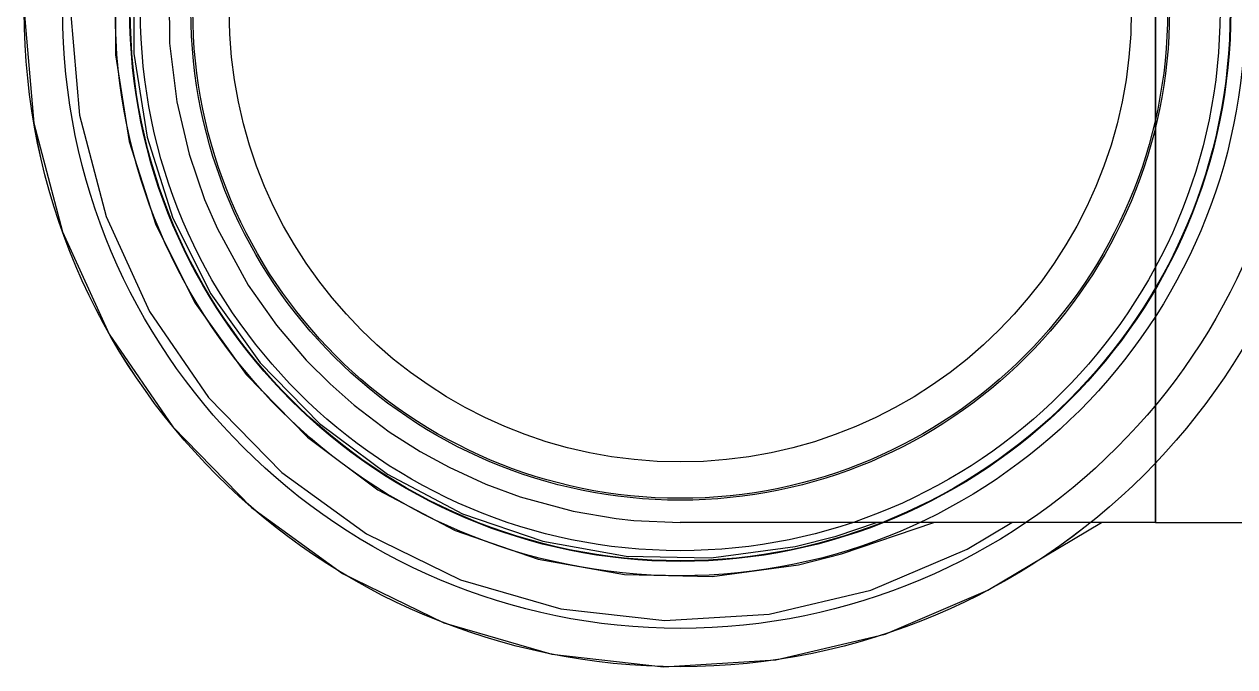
# Model space of a CAD drawing. Header units: millimetres. Extents: x -1292 to 2253, y 326 to 453.
# Drawn here: x 2092.1891 to 2092.249, y 359.9137 to 359.9455 of the extents above; entities that cross this region are included whole.
import ezdxf

# ---------------------------------------------------------------- set-up
doc = ezdxf.new("R2010")
doc.units = ezdxf.units.MM
doc.header["$LTSCALE"] = 0.5
doc.layers.add('Esgoto', color=5, linetype='ByLayer')

msp = doc.modelspace()

# ---------------------------------------------------------------- linework, layer by layer
at = {"layer": 'Esgoto', "color": 2}
for p, q in [((2092.245108, 359.920821), (2092.245108, 359.971521)), ((2092.193579, 359.948342), (2092.193579, 359.943998)), ((2092.194489, 359.948272), (2092.194489, 359.944069)), ((2092.196224, 359.947094), (2092.196258, 359.944578)), ((2092.189051, 359.94617), (2092.189529, 359.940616)), ((2092.19134, 359.94617), (2092.191784, 359.941007)), ((2092.245108, 359.946171), (2092.245108, 359.920821)), ((2092.194489, 359.944069), (2092.195138, 359.939916)), ((2092.196258, 359.944578), (2092.19661, 359.941673)), ((2092.193579, 359.943998), (2092.19425, 359.939706)), ((2092.19661, 359.941673), (2092.197218, 359.939083)), ((2092.189529, 359.940616), (2092.190949, 359.935226)), ((2092.191784, 359.941007), (2092.193104, 359.935996)), ((2092.195138, 359.939916), (2092.19642, 359.935914)), ((2092.19425, 359.939706), (2092.195574, 359.935569)), ((2092.197218, 359.939083), (2092.197988, 359.936838)), ((2092.197988, 359.936838), (2092.198621, 359.935376)), ((2092.193104, 359.935996), (2092.195261, 359.931284)), ((2092.19642, 359.935914), (2092.198304, 359.932157)), ((2092.190949, 359.935226), (2092.193269, 359.930157)), ((2092.195574, 359.935569), (2092.197522, 359.931686)), ((2092.198621, 359.935376), (2092.200154, 359.932587)), ((2092.198304, 359.932157), (2092.200745, 359.928736)), ((2092.200154, 359.932587), (2092.201549, 359.930605)), ((2092.197522, 359.931686), (2092.200046, 359.92815)), ((2092.195261, 359.931284), (2092.198191, 359.92701)), ((2092.201549, 359.930605), (2092.203029, 359.928869)), ((2092.193269, 359.930157), (2092.196422, 359.925559)), ((2092.200745, 359.928736), (2092.203686, 359.925733)), ((2092.203029, 359.928869), (2092.204205, 359.927691)), ((2092.200046, 359.92815), (2092.203085, 359.925045)), ((2092.204205, 359.927691), (2092.2054, 359.926638)), ((2092.198191, 359.92701), (2092.201809, 359.923299)), ((2092.2054, 359.926638), (2092.207143, 359.925318)), ((2092.196422, 359.925559), (2092.200313, 359.921567)), ((2092.203686, 359.925733), (2092.207054, 359.923219)), ((2092.203085, 359.925045), (2092.206567, 359.922447)), ((2092.207143, 359.925318), (2092.208672, 359.92434)), ((2092.208672, 359.92434), (2092.210103, 359.923556)), ((2092.245108, 359.920821), (2092.245108, 359.923771)), ((2092.245108, 359.923771), (2092.245108, 359.920821)), ((2092.201809, 359.923299), (2092.206007, 359.920261)), ((2092.207054, 359.923219), (2092.21077, 359.921256)), ((2092.210103, 359.923556), (2092.211919, 359.922724)), ((2092.206567, 359.922447), (2092.210408, 359.920418)), ((2092.211919, 359.922724), (2092.213621, 359.922095)), ((2092.213621, 359.922095), (2092.216248, 359.921383)), ((2092.200313, 359.921567), (2092.204829, 359.918299)), ((2092.21077, 359.921256), (2092.214745, 359.919889)), ((2092.216248, 359.921383), (2092.218381, 359.921021)), ((2092.218381, 359.921021), (2092.219253, 359.920926)), ((2092.219253, 359.920926), (2092.221559, 359.920821)), ((2092.221566, 359.920821), (2092.221559, 359.920821)), ((2092.221574, 359.920821), (2092.221566, 359.920821)), ((2092.221582, 359.920821), (2092.221574, 359.920821)), ((2092.22159, 359.920821), (2092.221582, 359.920821)), ((2092.221599, 359.920821), (2092.22159, 359.920821)), ((2092.221607, 359.920821), (2092.221599, 359.920821)), ((2092.221616, 359.920821), (2092.221607, 359.920821)), ((2092.221625, 359.920821), (2092.221616, 359.920821)), ((2092.221634, 359.920821), (2092.221625, 359.920821)), ((2092.221643, 359.920821), (2092.221634, 359.920821)), ((2092.221652, 359.920821), (2092.221643, 359.920821)), ((2092.221662, 359.920821), (2092.221652, 359.920821)), ((2092.221671, 359.920821), (2092.221662, 359.920821)), ((2092.221681, 359.920821), (2092.221671, 359.920821)), ((2092.221691, 359.920821), (2092.221681, 359.920821)), ((2092.221701, 359.920821), (2092.221691, 359.920821)), ((2092.221712, 359.920821), (2092.221701, 359.920821)), ((2092.221722, 359.920821), (2092.221712, 359.920821)), ((2092.221733, 359.920821), (2092.221722, 359.920821)), ((2092.221743, 359.920821), (2092.221733, 359.920821)), ((2092.221754, 359.920821), (2092.221743, 359.920821)), ((2092.221766, 359.920821), (2092.221754, 359.920821)), ((2092.221777, 359.920821), (2092.221766, 359.920821)), ((2092.221788, 359.920821), (2092.221777, 359.920821)), ((2092.2218, 359.920821), (2092.221788, 359.920821)), ((2092.221812, 359.920821), (2092.2218, 359.920821)), ((2092.221824, 359.920821), (2092.221812, 359.920821)), ((2092.221836, 359.920821), (2092.221824, 359.920821)), ((2092.221848, 359.920821), (2092.221836, 359.920821)), ((2092.221861, 359.920821), (2092.221848, 359.920821)), ((2092.221874, 359.920821), (2092.221861, 359.920821)), ((2092.221886, 359.920821), (2092.221874, 359.920821)), ((2092.221899, 359.920821), (2092.221886, 359.920821)), ((2092.221913, 359.920821), (2092.221899, 359.920821)), ((2092.221926, 359.920821), (2092.221913, 359.920821)), ((2092.22194, 359.920821), (2092.221926, 359.920821)), ((2092.221953, 359.920821), (2092.22194, 359.920821)), ((2092.221967, 359.920821), (2092.221953, 359.920821)), ((2092.221981, 359.920821), (2092.221967, 359.920821)), ((2092.221996, 359.920821), (2092.221981, 359.920821)), ((2092.22201, 359.920821), (2092.221996, 359.920821)), ((2092.222025, 359.920821), (2092.22201, 359.920821)), ((2092.22204, 359.920821), (2092.222025, 359.920821)), ((2092.222055, 359.920821), (2092.22204, 359.920821)), ((2092.22207, 359.920821), (2092.222055, 359.920821)), ((2092.222085, 359.920821), (2092.22207, 359.920821)), ((2092.222101, 359.920821), (2092.222085, 359.920821)), ((2092.222117, 359.920821), (2092.222101, 359.920821)), ((2092.222133, 359.920821), (2092.222117, 359.920821)), ((2092.222149, 359.920821), (2092.222133, 359.920821)), ((2092.222165, 359.920821), (2092.222149, 359.920821)), ((2092.222182, 359.920821), (2092.222165, 359.920821)), ((2092.222199, 359.920821), (2092.222182, 359.920821)), ((2092.222215, 359.920821), (2092.222199, 359.920821)), ((2092.222233, 359.920821), (2092.222215, 359.920821)), ((2092.22225, 359.920821), (2092.222233, 359.920821)), ((2092.222267, 359.920821), (2092.22225, 359.920821)), ((2092.222285, 359.920821), (2092.222267, 359.920821)), ((2092.222303, 359.920821), (2092.222285, 359.920821)), ((2092.222321, 359.920821), (2092.222303, 359.920821)), ((2092.222339, 359.920821), (2092.222321, 359.920821)), ((2092.222358, 359.920821), (2092.222339, 359.920821)), ((2092.222377, 359.920821), (2092.222358, 359.920821)), ((2092.222396, 359.920821), (2092.222377, 359.920821)), ((2092.222415, 359.920821), (2092.222396, 359.920821)), ((2092.222434, 359.920821), (2092.222415, 359.920821)), ((2092.222453, 359.920821), (2092.222434, 359.920821)), ((2092.222473, 359.920821), (2092.222453, 359.920821)), ((2092.222493, 359.920821), (2092.222473, 359.920821)), ((2092.222513, 359.920821), (2092.222493, 359.920821)), ((2092.222533, 359.920821), (2092.222513, 359.920821)), ((2092.222554, 359.920821), (2092.222533, 359.920821)), ((2092.222575, 359.920821), (2092.222554, 359.920821)), ((2092.222596, 359.920821), (2092.222575, 359.920821)), ((2092.222617, 359.920821), (2092.222596, 359.920821)), ((2092.222638, 359.920821), (2092.222617, 359.920821)), ((2092.22266, 359.920821), (2092.222638, 359.920821)), ((2092.222681, 359.920821), (2092.22266, 359.920821)), ((2092.222703, 359.920821), (2092.222681, 359.920821)), ((2092.222726, 359.920821), (2092.222703, 359.920821)), ((2092.222748, 359.920821), (2092.222726, 359.920821)), ((2092.222771, 359.920821), (2092.222748, 359.920821)), ((2092.222794, 359.920821), (2092.222771, 359.920821)), ((2092.222817, 359.920821), (2092.222794, 359.920821)), ((2092.22284, 359.920821), (2092.222817, 359.920821)), ((2092.222864, 359.920821), (2092.22284, 359.920821)), ((2092.222887, 359.920821), (2092.222864, 359.920821)), ((2092.222911, 359.920821), (2092.222887, 359.920821)), ((2092.222936, 359.920821), (2092.222911, 359.920821)), ((2092.22296, 359.920821), (2092.222936, 359.920821)), ((2092.222985, 359.920821), (2092.22296, 359.920821)), ((2092.22301, 359.920821), (2092.222985, 359.920821)), ((2092.223035, 359.920821), (2092.22301, 359.920821)), ((2092.22306, 359.920821), (2092.223035, 359.920821)), ((2092.223086, 359.920821), (2092.22306, 359.920821)), ((2092.223112, 359.920821), (2092.223086, 359.920821)), ((2092.223138, 359.920821), (2092.223112, 359.920821)), ((2092.223164, 359.920821), (2092.223138, 359.920821)), ((2092.223191, 359.920821), (2092.223164, 359.920821)), ((2092.223217, 359.920821), (2092.223191, 359.920821)), ((2092.223244, 359.920821), (2092.223217, 359.920821)), ((2092.223272, 359.920821), (2092.223244, 359.920821)), ((2092.223299, 359.920821), (2092.223272, 359.920821)), ((2092.223327, 359.920821), (2092.223299, 359.920821)), ((2092.223355, 359.920821), (2092.223327, 359.920821)), ((2092.223383, 359.920821), (2092.223355, 359.920821)), ((2092.223411, 359.920821), (2092.223383, 359.920821)), ((2092.22344, 359.920821), (2092.223411, 359.920821)), ((2092.223469, 359.920821), (2092.22344, 359.920821)), ((2092.223498, 359.920821), (2092.223469, 359.920821)), ((2092.223527, 359.920821), (2092.223498, 359.920821)), ((2092.223557, 359.920821), (2092.223527, 359.920821)), ((2092.223587, 359.920821), (2092.223557, 359.920821)), ((2092.223617, 359.920821), (2092.223587, 359.920821)), ((2092.223647, 359.920821), (2092.223617, 359.920821)), ((2092.223678, 359.920821), (2092.223647, 359.920821)), ((2092.223709, 359.920821), (2092.223678, 359.920821)), ((2092.22374, 359.920821), (2092.223709, 359.920821)), ((2092.223771, 359.920821), (2092.22374, 359.920821)), ((2092.223803, 359.920821), (2092.223771, 359.920821)), ((2092.223834, 359.920821), (2092.223803, 359.920821)), ((2092.223866, 359.920821), (2092.223834, 359.920821)), ((2092.223899, 359.920821), (2092.223866, 359.920821)), ((2092.223931, 359.920821), (2092.223899, 359.920821)), ((2092.223964, 359.920821), (2092.223931, 359.920821)), ((2092.223997, 359.920821), (2092.223964, 359.920821)), ((2092.22403, 359.920821), (2092.223997, 359.920821)), ((2092.224064, 359.920821), (2092.22403, 359.920821)), ((2092.224098, 359.920821), (2092.224064, 359.920821)), ((2092.224131, 359.920821), (2092.224098, 359.920821)), ((2092.224166, 359.920821), (2092.224131, 359.920821)), ((2092.2242, 359.920821), (2092.224166, 359.920821)), ((2092.224235, 359.920821), (2092.2242, 359.920821)), ((2092.22427, 359.920821), (2092.224235, 359.920821)), ((2092.224305, 359.920821), (2092.22427, 359.920821)), ((2092.224341, 359.920821), (2092.224305, 359.920821)), ((2092.224376, 359.920821), (2092.224341, 359.920821)), ((2092.224412, 359.920821), (2092.224376, 359.920821)), ((2092.224449, 359.920821), (2092.224412, 359.920821)), ((2092.224485, 359.920821), (2092.224449, 359.920821)), ((2092.224522, 359.920821), (2092.224485, 359.920821)), ((2092.224559, 359.920821), (2092.224522, 359.920821)), ((2092.224596, 359.920821), (2092.224559, 359.920821)), ((2092.224634, 359.920821), (2092.224596, 359.920821)), ((2092.224671, 359.920821), (2092.224634, 359.920821)), ((2092.224709, 359.920821), (2092.224671, 359.920821)), ((2092.224748, 359.920821), (2092.224709, 359.920821)), ((2092.224786, 359.920821), (2092.224748, 359.920821)), ((2092.224825, 359.920821), (2092.224786, 359.920821)), ((2092.224864, 359.920821), (2092.224825, 359.920821)), ((2092.224903, 359.920821), (2092.224864, 359.920821)), ((2092.224943, 359.920821), (2092.224903, 359.920821)), ((2092.224983, 359.920821), (2092.224943, 359.920821)), ((2092.225023, 359.920821), (2092.224983, 359.920821)), ((2092.225063, 359.920821), (2092.225023, 359.920821)), ((2092.225104, 359.920821), (2092.225063, 359.920821)), ((2092.225144, 359.920821), (2092.225104, 359.920821)), ((2092.225186, 359.920821), (2092.225144, 359.920821)), ((2092.225227, 359.920821), (2092.225186, 359.920821)), ((2092.225269, 359.920821), (2092.225227, 359.920821)), ((2092.225311, 359.920821), (2092.225269, 359.920821)), ((2092.225353, 359.920821), (2092.225311, 359.920821)), ((2092.225395, 359.920821), (2092.225353, 359.920821)), ((2092.225438, 359.920821), (2092.225395, 359.920821)), ((2092.225481, 359.920821), (2092.225438, 359.920821)), ((2092.225524, 359.920821), (2092.225481, 359.920821)), ((2092.225568, 359.920821), (2092.225524, 359.920821)), ((2092.225612, 359.920821), (2092.225568, 359.920821)), ((2092.225656, 359.920821), (2092.225612, 359.920821)), ((2092.225701, 359.920821), (2092.225656, 359.920821)), ((2092.225746, 359.920821), (2092.225701, 359.920821)), ((2092.225791, 359.920821), (2092.225746, 359.920821)), ((2092.225836, 359.920821), (2092.225791, 359.920821)), ((2092.225882, 359.920821), (2092.225836, 359.920821)), ((2092.225928, 359.920821), (2092.225882, 359.920821)), ((2092.225974, 359.920821), (2092.225928, 359.920821)), ((2092.22602, 359.920821), (2092.225974, 359.920821)), ((2092.226067, 359.920821), (2092.22602, 359.920821)), ((2092.226114, 359.920821), (2092.226067, 359.920821)), ((2092.226161, 359.920821), (2092.226114, 359.920821)), ((2092.226209, 359.920821), (2092.226161, 359.920821)), ((2092.226256, 359.920821), (2092.226209, 359.920821)), ((2092.226305, 359.920821), (2092.226256, 359.920821)), ((2092.226353, 359.920821), (2092.226305, 359.920821)), ((2092.226401, 359.920821), (2092.226353, 359.920821)), ((2092.22645, 359.920821), (2092.226401, 359.920821)), ((2092.226499, 359.920821), (2092.22645, 359.920821)), ((2092.226549, 359.920821), (2092.226499, 359.920821)), ((2092.226599, 359.920821), (2092.226549, 359.920821)), ((2092.226648, 359.920821), (2092.226599, 359.920821)), ((2092.226699, 359.920821), (2092.226648, 359.920821)), ((2092.226749, 359.920821), (2092.226699, 359.920821)), ((2092.2268, 359.920821), (2092.226749, 359.920821)), ((2092.226851, 359.920821), (2092.2268, 359.920821)), ((2092.226902, 359.920821), (2092.226851, 359.920821)), ((2092.226953, 359.920821), (2092.226902, 359.920821)), ((2092.227005, 359.920821), (2092.226953, 359.920821)), ((2092.227057, 359.920821), (2092.227005, 359.920821)), ((2092.227109, 359.920821), (2092.227057, 359.920821)), ((2092.227162, 359.920821), (2092.227109, 359.920821)), ((2092.227215, 359.920821), (2092.227162, 359.920821)), ((2092.227268, 359.920821), (2092.227215, 359.920821)), ((2092.227321, 359.920821), (2092.227268, 359.920821)), ((2092.227374, 359.920821), (2092.227321, 359.920821)), ((2092.227428, 359.920821), (2092.227374, 359.920821)), ((2092.227482, 359.920821), (2092.227428, 359.920821)), ((2092.227536, 359.920821), (2092.227482, 359.920821)), ((2092.227591, 359.920821), (2092.227536, 359.920821)), ((2092.227646, 359.920821), (2092.227591, 359.920821)), ((2092.227701, 359.920821), (2092.227646, 359.920821)), ((2092.227756, 359.920821), (2092.227701, 359.920821)), ((2092.227811, 359.920821), (2092.227756, 359.920821)), ((2092.227867, 359.920821), (2092.227811, 359.920821)), ((2092.227923, 359.920821), (2092.227867, 359.920821)), ((2092.227979, 359.920821), (2092.227923, 359.920821)), ((2092.228035, 359.920821), (2092.227979, 359.920821)), ((2092.228092, 359.920821), (2092.228035, 359.920821)), ((2092.228149, 359.920821), (2092.228092, 359.920821)), ((2092.228206, 359.920821), (2092.228149, 359.920821)), ((2092.228263, 359.920821), (2092.228206, 359.920821)), ((2092.228321, 359.920821), (2092.228263, 359.920821)), ((2092.228379, 359.920821), (2092.228321, 359.920821)), ((2092.228437, 359.920821), (2092.228379, 359.920821)), ((2092.228495, 359.920821), (2092.228437, 359.920821)), ((2092.228553, 359.920821), (2092.228495, 359.920821)), ((2092.228612, 359.920821), (2092.228553, 359.920821)), ((2092.228671, 359.920821), (2092.228612, 359.920821)), ((2092.22873, 359.920821), (2092.228671, 359.920821)), ((2092.22879, 359.920821), (2092.22873, 359.920821)), ((2092.228849, 359.920821), (2092.22879, 359.920821)), ((2092.228909, 359.920821), (2092.228849, 359.920821)), ((2092.228969, 359.920821), (2092.228909, 359.920821)), ((2092.229029, 359.920821), (2092.228969, 359.920821)), ((2092.22909, 359.920821), (2092.229029, 359.920821)), ((2092.22915, 359.920821), (2092.22909, 359.920821)), ((2092.229211, 359.920821), (2092.22915, 359.920821)), ((2092.229272, 359.920821), (2092.229211, 359.920821)), ((2092.229334, 359.920821), (2092.229272, 359.920821)), ((2092.229288, 359.920144), (2092.23129, 359.920821)), ((2092.229395, 359.920821), (2092.229334, 359.920821)), ((2092.229457, 359.920821), (2092.229395, 359.920821)), ((2092.229519, 359.920821), (2092.229457, 359.920821)), ((2092.229581, 359.920821), (2092.229519, 359.920821)), ((2092.229546, 359.919271), (2092.234132, 359.920821)), ((2092.229644, 359.920821), (2092.229581, 359.920821)), ((2092.229706, 359.920821), (2092.229644, 359.920821)), ((2092.229769, 359.920821), (2092.229706, 359.920821)), ((2092.229832, 359.920821), (2092.229769, 359.920821)), ((2092.229896, 359.920821), (2092.229832, 359.920821)), ((2092.229959, 359.920821), (2092.229896, 359.920821)), ((2092.230023, 359.920821), (2092.229959, 359.920821)), ((2092.230087, 359.920821), (2092.230023, 359.920821)), ((2092.230151, 359.920821), (2092.230087, 359.920821)), ((2092.230216, 359.920821), (2092.230151, 359.920821)), ((2092.23028, 359.920821), (2092.230216, 359.920821)), ((2092.230345, 359.920821), (2092.23028, 359.920821)), ((2092.23041, 359.920821), (2092.230345, 359.920821)), ((2092.230475, 359.920821), (2092.23041, 359.920821)), ((2092.230541, 359.920821), (2092.230475, 359.920821)), ((2092.230606, 359.920821), (2092.230541, 359.920821)), ((2092.230672, 359.920821), (2092.230606, 359.920821)), ((2092.230738, 359.920821), (2092.230672, 359.920821)), ((2092.230805, 359.920821), (2092.230738, 359.920821)), ((2092.230871, 359.920821), (2092.230805, 359.920821)), ((2092.230938, 359.920821), (2092.230871, 359.920821)), ((2092.231004, 359.920821), (2092.230938, 359.920821)), ((2092.231071, 359.920821), (2092.231004, 359.920821)), ((2092.231139, 359.920821), (2092.231071, 359.920821)), ((2092.231206, 359.920821), (2092.231139, 359.920821)), ((2092.231274, 359.920821), (2092.231206, 359.920821)), ((2092.231341, 359.920821), (2092.231274, 359.920821)), ((2092.231409, 359.920821), (2092.231341, 359.920821)), ((2092.231477, 359.920821), (2092.231409, 359.920821)), ((2092.231546, 359.920821), (2092.231477, 359.920821)), ((2092.231614, 359.920821), (2092.231546, 359.920821)), ((2092.231683, 359.920821), (2092.231614, 359.920821)), ((2092.231752, 359.920821), (2092.231683, 359.920821)), ((2092.231821, 359.920821), (2092.231752, 359.920821)), ((2092.23189, 359.920821), (2092.231821, 359.920821)), ((2092.231959, 359.920821), (2092.23189, 359.920821)), ((2092.232028, 359.920821), (2092.231959, 359.920821)), ((2092.232098, 359.920821), (2092.232028, 359.920821)), ((2092.232168, 359.920821), (2092.232098, 359.920821)), ((2092.232238, 359.920821), (2092.232168, 359.920821)), ((2092.232308, 359.920821), (2092.232238, 359.920821)), ((2092.232378, 359.920821), (2092.232308, 359.920821)), ((2092.232448, 359.920821), (2092.232378, 359.920821)), ((2092.232519, 359.920821), (2092.232448, 359.920821)), ((2092.23259, 359.920821), (2092.232519, 359.920821)), ((2092.23266, 359.920821), (2092.23259, 359.920821)), ((2092.232731, 359.920821), (2092.23266, 359.920821)), ((2092.232803, 359.920821), (2092.232731, 359.920821)), ((2092.232874, 359.920821), (2092.232803, 359.920821)), ((2092.232945, 359.920821), (2092.232874, 359.920821)), ((2092.233017, 359.920821), (2092.232945, 359.920821)), ((2092.233088, 359.920821), (2092.233017, 359.920821)), ((2092.23316, 359.920821), (2092.233088, 359.920821)), ((2092.233232, 359.920821), (2092.23316, 359.920821)), ((2092.233304, 359.920821), (2092.233232, 359.920821)), ((2092.233377, 359.920821), (2092.233304, 359.920821)), ((2092.233449, 359.920821), (2092.233377, 359.920821)), ((2092.233522, 359.920821), (2092.233449, 359.920821)), ((2092.233595, 359.920821), (2092.233522, 359.920821)), ((2092.233668, 359.920821), (2092.233595, 359.920821)), ((2092.233741, 359.920821), (2092.233668, 359.920821)), ((2092.233814, 359.920821), (2092.233741, 359.920821)), ((2092.233887, 359.920821), (2092.233814, 359.920821)), ((2092.233961, 359.920821), (2092.233887, 359.920821)), ((2092.234034, 359.920821), (2092.233961, 359.920821)), ((2092.234108, 359.920821), (2092.234034, 359.920821)), ((2092.234182, 359.920821), (2092.234108, 359.920821)), ((2092.234256, 359.920821), (2092.234182, 359.920821)), ((2092.23433, 359.920821), (2092.234256, 359.920821)), ((2092.234404, 359.920821), (2092.23433, 359.920821)), ((2092.234479, 359.920821), (2092.234404, 359.920821)), ((2092.234553, 359.920821), (2092.234479, 359.920821)), ((2092.234628, 359.920821), (2092.234553, 359.920821)), ((2092.234703, 359.920821), (2092.234628, 359.920821)), ((2092.234777, 359.920821), (2092.234703, 359.920821)), ((2092.234852, 359.920821), (2092.234777, 359.920821)), ((2092.234928, 359.920821), (2092.234852, 359.920821)), ((2092.235003, 359.920821), (2092.234928, 359.920821)), ((2092.235078, 359.920821), (2092.235003, 359.920821)), ((2092.235154, 359.920821), (2092.235078, 359.920821)), ((2092.235229, 359.920821), (2092.235154, 359.920821)), ((2092.235305, 359.920821), (2092.235229, 359.920821)), ((2092.235381, 359.920821), (2092.235305, 359.920821)), ((2092.235457, 359.920821), (2092.235381, 359.920821)), ((2092.235533, 359.920821), (2092.235457, 359.920821)), ((2092.235609, 359.920821), (2092.235533, 359.920821)), ((2092.235685, 359.920821), (2092.235609, 359.920821)), ((2092.235761, 359.920821), (2092.235685, 359.920821)), ((2092.235838, 359.920821), (2092.235761, 359.920821)), ((2092.23577, 359.919504), (2092.237981, 359.920821)), ((2092.235914, 359.920821), (2092.235838, 359.920821)), ((2092.235991, 359.920821), (2092.235914, 359.920821)), ((2092.236067, 359.920821), (2092.235991, 359.920821)), ((2092.236144, 359.920821), (2092.236067, 359.920821)), ((2092.236221, 359.920821), (2092.236144, 359.920821)), ((2092.236298, 359.920821), (2092.236221, 359.920821)), ((2092.236375, 359.920821), (2092.236298, 359.920821)), ((2092.236452, 359.920821), (2092.236375, 359.920821)), ((2092.23653, 359.920821), (2092.236452, 359.920821)), ((2092.236607, 359.920821), (2092.23653, 359.920821)), ((2092.236684, 359.920821), (2092.236607, 359.920821)), ((2092.236762, 359.920821), (2092.236684, 359.920821)), ((2092.236839, 359.920821), (2092.236762, 359.920821)), ((2092.236806, 359.917467), (2092.242436, 359.920821)), ((2092.236917, 359.920821), (2092.236839, 359.920821)), ((2092.236995, 359.920821), (2092.236917, 359.920821)), ((2092.237072, 359.920821), (2092.236995, 359.920821)), ((2092.23715, 359.920821), (2092.237072, 359.920821)), ((2092.237228, 359.920821), (2092.23715, 359.920821)), ((2092.237306, 359.920821), (2092.237228, 359.920821)), ((2092.237384, 359.920821), (2092.237306, 359.920821)), ((2092.237462, 359.920821), (2092.237384, 359.920821)), ((2092.23754, 359.920821), (2092.237462, 359.920821)), ((2092.237619, 359.920821), (2092.23754, 359.920821)), ((2092.237697, 359.920821), (2092.237619, 359.920821)), ((2092.237775, 359.920821), (2092.237697, 359.920821)), ((2092.237854, 359.920821), (2092.237775, 359.920821)), ((2092.237932, 359.920821), (2092.237854, 359.920821)), ((2092.238011, 359.920821), (2092.237932, 359.920821)), ((2092.238089, 359.920821), (2092.238011, 359.920821)), ((2092.238168, 359.920821), (2092.238089, 359.920821)), ((2092.238246, 359.920821), (2092.238168, 359.920821)), ((2092.238325, 359.920821), (2092.238246, 359.920821)), ((2092.238404, 359.920821), (2092.238325, 359.920821)), ((2092.238483, 359.920821), (2092.238404, 359.920821)), ((2092.238562, 359.920821), (2092.238483, 359.920821)), ((2092.238641, 359.920821), (2092.238562, 359.920821)), ((2092.23872, 359.920821), (2092.238641, 359.920821)), ((2092.238799, 359.920821), (2092.23872, 359.920821)), ((2092.238878, 359.920821), (2092.238799, 359.920821)), ((2092.238958, 359.920821), (2092.238878, 359.920821)), ((2092.239037, 359.920821), (2092.238958, 359.920821)), ((2092.239116, 359.920821), (2092.239037, 359.920821)), ((2092.239196, 359.920821), (2092.239116, 359.920821)), ((2092.239275, 359.920821), (2092.239196, 359.920821)), ((2092.239355, 359.920821), (2092.239275, 359.920821)), ((2092.239435, 359.920821), (2092.239355, 359.920821)), ((2092.239514, 359.920821), (2092.239435, 359.920821)), ((2092.239594, 359.920821), (2092.239514, 359.920821)), ((2092.239674, 359.920821), (2092.239594, 359.920821)), ((2092.239754, 359.920821), (2092.239674, 359.920821)), ((2092.239834, 359.920821), (2092.239754, 359.920821)), ((2092.239914, 359.920821), (2092.239834, 359.920821)), ((2092.239994, 359.920821), (2092.239914, 359.920821)), ((2092.240074, 359.920821), (2092.239994, 359.920821)), ((2092.240154, 359.920821), (2092.240074, 359.920821)), ((2092.240234, 359.920821), (2092.240154, 359.920821)), ((2092.240314, 359.920821), (2092.240234, 359.920821)), ((2092.240395, 359.920821), (2092.240314, 359.920821)), ((2092.240475, 359.920821), (2092.240395, 359.920821)), ((2092.240555, 359.920821), (2092.240475, 359.920821)), ((2092.240636, 359.920821), (2092.240555, 359.920821)), ((2092.240716, 359.920821), (2092.240636, 359.920821)), ((2092.240797, 359.920821), (2092.240716, 359.920821)), ((2092.240877, 359.920821), (2092.240797, 359.920821)), ((2092.240958, 359.920821), (2092.240877, 359.920821)), ((2092.241039, 359.920821), (2092.240958, 359.920821)), ((2092.241119, 359.920821), (2092.241039, 359.920821)), ((2092.2412, 359.920821), (2092.241119, 359.920821)), ((2092.241281, 359.920821), (2092.2412, 359.920821)), ((2092.241362, 359.920821), (2092.241281, 359.920821)), ((2092.241442, 359.920821), (2092.241362, 359.920821)), ((2092.241523, 359.920821), (2092.241442, 359.920821)), ((2092.241604, 359.920821), (2092.241523, 359.920821)), ((2092.241685, 359.920821), (2092.241604, 359.920821)), ((2092.241766, 359.920821), (2092.241685, 359.920821)), ((2092.241847, 359.920821), (2092.241766, 359.920821)), ((2092.241928, 359.920821), (2092.241847, 359.920821)), ((2092.241923, 359.920821), (2092.241898, 359.920821)), ((2092.241948, 359.920821), (2092.241923, 359.920821)), ((2092.242009, 359.920821), (2092.241928, 359.920821)), ((2092.241973, 359.920821), (2092.241948, 359.920821)), ((2092.241998, 359.920821), (2092.241973, 359.920821)), ((2092.242023, 359.920821), (2092.241998, 359.920821)), ((2092.242091, 359.920821), (2092.242009, 359.920821)), ((2092.242048, 359.920821), (2092.242023, 359.920821)), ((2092.242074, 359.920821), (2092.242048, 359.920821)), ((2092.242099, 359.920821), (2092.242074, 359.920821)), ((2092.242172, 359.920821), (2092.242091, 359.920821)), ((2092.242124, 359.920821), (2092.242099, 359.920821)), ((2092.242149, 359.920821), (2092.242124, 359.920821)), ((2092.242174, 359.920821), (2092.242149, 359.920821)), ((2092.242253, 359.920821), (2092.242172, 359.920821)), ((2092.242199, 359.920821), (2092.242174, 359.920821)), ((2092.242225, 359.920821), (2092.242199, 359.920821)), ((2092.24225, 359.920821), (2092.242225, 359.920821)), ((2092.242275, 359.920821), (2092.24225, 359.920821)), ((2092.242334, 359.920821), (2092.242253, 359.920821)), ((2092.2423, 359.920821), (2092.242275, 359.920821)), ((2092.242325, 359.920821), (2092.2423, 359.920821)), ((2092.242351, 359.920821), (2092.242325, 359.920821)), ((2092.242415, 359.920821), (2092.242334, 359.920821)), ((2092.242376, 359.920821), (2092.242351, 359.920821)), ((2092.242401, 359.920821), (2092.242376, 359.920821)), ((2092.242426, 359.920821), (2092.242401, 359.920821)), ((2092.242497, 359.920821), (2092.242415, 359.920821)), ((2092.242451, 359.920821), (2092.242426, 359.920821)), ((2092.242477, 359.920821), (2092.242451, 359.920821)), ((2092.242502, 359.920821), (2092.242477, 359.920821)), ((2092.242578, 359.920821), (2092.242497, 359.920821)), ((2092.242527, 359.920821), (2092.242502, 359.920821)), ((2092.242552, 359.920821), (2092.242527, 359.920821)), ((2092.242577, 359.920821), (2092.242552, 359.920821)), ((2092.242603, 359.920821), (2092.242577, 359.920821)), ((2092.242659, 359.920821), (2092.242578, 359.920821)), ((2092.242628, 359.920821), (2092.242603, 359.920821)), ((2092.242653, 359.920821), (2092.242628, 359.920821)), ((2092.242678, 359.920821), (2092.242653, 359.920821)), ((2092.242741, 359.920821), (2092.242659, 359.920821)), ((2092.242703, 359.920821), (2092.242678, 359.920821)), ((2092.242729, 359.920821), (2092.242703, 359.920821)), ((2092.242754, 359.920821), (2092.242729, 359.920821)), ((2092.242822, 359.920821), (2092.242741, 359.920821)), ((2092.242779, 359.920821), (2092.242754, 359.920821)), ((2092.242804, 359.920821), (2092.242779, 359.920821)), ((2092.24283, 359.920821), (2092.242804, 359.920821)), ((2092.242903, 359.920821), (2092.242822, 359.920821)), ((2092.242855, 359.920821), (2092.24283, 359.920821)), ((2092.24288, 359.920821), (2092.242855, 359.920821)), ((2092.242905, 359.920821), (2092.24288, 359.920821)), ((2092.242985, 359.920821), (2092.242903, 359.920821)), ((2092.242931, 359.920821), (2092.242905, 359.920821)), ((2092.242956, 359.920821), (2092.242931, 359.920821)), ((2092.242981, 359.920821), (2092.242956, 359.920821)), ((2092.243006, 359.920821), (2092.242981, 359.920821)), ((2092.243066, 359.920821), (2092.242985, 359.920821)), ((2092.243032, 359.920821), (2092.243006, 359.920821)), ((2092.243057, 359.920821), (2092.243032, 359.920821)), ((2092.243082, 359.920821), (2092.243057, 359.920821)), ((2092.243148, 359.920821), (2092.243066, 359.920821)), ((2092.243107, 359.920821), (2092.243082, 359.920821)), ((2092.243133, 359.920821), (2092.243107, 359.920821)), ((2092.243158, 359.920821), (2092.243133, 359.920821)), ((2092.243229, 359.920821), (2092.243148, 359.920821)), ((2092.243183, 359.920821), (2092.243158, 359.920821)), ((2092.243208, 359.920821), (2092.243183, 359.920821)), ((2092.243234, 359.920821), (2092.243208, 359.920821)), ((2092.243311, 359.920821), (2092.243229, 359.920821)), ((2092.243259, 359.920821), (2092.243234, 359.920821)), ((2092.243284, 359.920821), (2092.243259, 359.920821)), ((2092.24331, 359.920821), (2092.243284, 359.920821)), ((2092.243335, 359.920821), (2092.24331, 359.920821)), ((2092.243392, 359.920821), (2092.243311, 359.920821)), ((2092.24336, 359.920821), (2092.243335, 359.920821)), ((2092.243385, 359.920821), (2092.24336, 359.920821)), ((2092.243411, 359.920821), (2092.243385, 359.920821)), ((2092.243474, 359.920821), (2092.243392, 359.920821)), ((2092.243436, 359.920821), (2092.243411, 359.920821)), ((2092.243461, 359.920821), (2092.243436, 359.920821)), ((2092.243487, 359.920821), (2092.243461, 359.920821)), ((2092.243555, 359.920821), (2092.243474, 359.920821)), ((2092.243512, 359.920821), (2092.243487, 359.920821)), ((2092.243537, 359.920821), (2092.243512, 359.920821)), ((2092.243562, 359.920821), (2092.243537, 359.920821)), ((2092.243637, 359.920821), (2092.243555, 359.920821)), ((2092.243588, 359.920821), (2092.243562, 359.920821)), ((2092.243613, 359.920821), (2092.243588, 359.920821)), ((2092.243638, 359.920821), (2092.243613, 359.920821)), ((2092.243719, 359.920821), (2092.243637, 359.920821)), ((2092.243664, 359.920821), (2092.243638, 359.920821)), ((2092.243689, 359.920821), (2092.243664, 359.920821)), ((2092.243714, 359.920821), (2092.243689, 359.920821)), ((2092.24374, 359.920821), (2092.243714, 359.920821)), ((2092.2438, 359.920821), (2092.243719, 359.920821)), ((2092.243765, 359.920821), (2092.24374, 359.920821)), ((2092.24379, 359.920821), (2092.243765, 359.920821)), ((2092.243815, 359.920821), (2092.24379, 359.920821)), ((2092.243882, 359.920821), (2092.2438, 359.920821)), ((2092.243841, 359.920821), (2092.243815, 359.920821)), ((2092.243866, 359.920821), (2092.243841, 359.920821)), ((2092.243891, 359.920821), (2092.243866, 359.920821)), ((2092.243964, 359.920821), (2092.243882, 359.920821)), ((2092.243917, 359.920821), (2092.243891, 359.920821)), ((2092.243942, 359.920821), (2092.243917, 359.920821)), ((2092.243967, 359.920821), (2092.243942, 359.920821)), ((2092.244045, 359.920821), (2092.243964, 359.920821)), ((2092.243993, 359.920821), (2092.243967, 359.920821)), ((2092.244018, 359.920821), (2092.243993, 359.920821)), ((2092.244043, 359.920821), (2092.244018, 359.920821)), ((2092.244069, 359.920821), (2092.244043, 359.920821)), ((2092.244127, 359.920821), (2092.244045, 359.920821)), ((2092.244094, 359.920821), (2092.244069, 359.920821)), ((2092.244119, 359.920821), (2092.244094, 359.920821)), ((2092.244145, 359.920821), (2092.244119, 359.920821)), ((2092.244209, 359.920821), (2092.244127, 359.920821)), ((2092.24417, 359.920821), (2092.244145, 359.920821)), ((2092.244195, 359.920821), (2092.24417, 359.920821)), ((2092.244221, 359.920821), (2092.244195, 359.920821)), ((2092.24429, 359.920821), (2092.244209, 359.920821)), ((2092.244246, 359.920821), (2092.244221, 359.920821)), ((2092.244271, 359.920821), (2092.244246, 359.920821)), ((2092.244297, 359.920821), (2092.244271, 359.920821)), ((2092.244372, 359.920821), (2092.24429, 359.920821)), ((2092.244322, 359.920821), (2092.244297, 359.920821)), ((2092.244347, 359.920821), (2092.244322, 359.920821)), ((2092.244373, 359.920821), (2092.244347, 359.920821)), ((2092.244454, 359.920821), (2092.244372, 359.920821)), ((2092.244398, 359.920821), (2092.244373, 359.920821)), ((2092.244423, 359.920821), (2092.244398, 359.920821)), ((2092.244449, 359.920821), (2092.244423, 359.920821)), ((2092.244474, 359.920821), (2092.244449, 359.920821)), ((2092.244535, 359.920821), (2092.244454, 359.920821)), ((2092.244499, 359.920821), (2092.244474, 359.920821)), ((2092.244525, 359.920821), (2092.244499, 359.920821)), ((2092.24455, 359.920821), (2092.244525, 359.920821)), ((2092.244617, 359.920821), (2092.244535, 359.920821)), ((2092.244575, 359.920821), (2092.24455, 359.920821)), ((2092.244601, 359.920821), (2092.244575, 359.920821)), ((2092.244626, 359.920821), (2092.244601, 359.920821)), ((2092.244699, 359.920821), (2092.244617, 359.920821)), ((2092.244651, 359.920821), (2092.244626, 359.920821)), ((2092.244677, 359.920821), (2092.244651, 359.920821)), ((2092.244702, 359.920821), (2092.244677, 359.920821)), ((2092.244781, 359.920821), (2092.244699, 359.920821)), ((2092.244727, 359.920821), (2092.244702, 359.920821)), ((2092.244753, 359.920821), (2092.244727, 359.920821)), ((2092.244778, 359.920821), (2092.244753, 359.920821)), ((2092.244803, 359.920821), (2092.244778, 359.920821)), ((2092.244862, 359.920821), (2092.244781, 359.920821)), ((2092.244829, 359.920821), (2092.244803, 359.920821)), ((2092.244854, 359.920821), (2092.244829, 359.920821)), ((2092.244879, 359.920821), (2092.244854, 359.920821)), ((2092.244944, 359.920821), (2092.244862, 359.920821)), ((2092.244905, 359.920821), (2092.244879, 359.920821)), ((2092.24493, 359.920821), (2092.244905, 359.920821)), ((2092.244955, 359.920821), (2092.24493, 359.920821)), ((2092.245026, 359.920821), (2092.244944, 359.920821)), ((2092.244981, 359.920821), (2092.244955, 359.920821)), ((2092.245006, 359.920821), (2092.244981, 359.920821)), ((2092.245032, 359.920821), (2092.245006, 359.920821)), ((2092.245108, 359.920821), (2092.245026, 359.920821)), ((2092.245057, 359.920821), (2092.245032, 359.920821)), ((2092.245082, 359.920821), (2092.245057, 359.920821)), ((2092.245108, 359.920821), (2092.245082, 359.920821)), ((2092.245108, 359.920821), (2092.259738, 359.920821)), ((2092.245108, 359.920821), (2092.298738, 359.920821)), ((2092.206007, 359.920261), (2092.210663, 359.917985)), ((2092.210408, 359.920418), (2092.214516, 359.919006)), ((2092.22725, 359.919624), (2092.229288, 359.920144)), ((2092.214745, 359.919889), (2092.218883, 359.919153)), ((2092.223085, 359.919064), (2092.22725, 359.919624)), ((2092.231005, 359.917468), (2092.23577, 359.919504)), ((2092.214516, 359.919006), (2092.218793, 359.918244)), ((2092.218883, 359.919153), (2092.223085, 359.919064)), ((2092.227424, 359.918729), (2092.229546, 359.919271)), ((2092.204829, 359.918299), (2092.209838, 359.915851)), ((2092.218793, 359.918244), (2092.223136, 359.918152)), ((2092.223136, 359.918152), (2092.227424, 359.918729)), ((2092.210663, 359.917985), (2092.215639, 359.916538)), ((2092.225962, 359.916275), (2092.231005, 359.917468)), ((2092.23172, 359.915294), (2092.236806, 359.917467)), ((2092.215639, 359.916538), (2092.220789, 359.915963)), ((2092.209838, 359.915851), (2092.21519, 359.914294)), ((2092.220789, 359.915963), (2092.225962, 359.916275)), ((2092.226295, 359.914011), (2092.23172, 359.915294)), ((2092.21519, 359.914294), (2092.220731, 359.913675)), ((2092.220731, 359.913675), (2092.226295, 359.914011))]:
    msp.add_line(p, q, dxfattribs=at)
for radius in [0.032501, 0.0325, 0.030598, 0.027991, 0.027278, 0.02725, 0.026747, 0.024243, 0.02415, 0.02235, 0.02235]:
    msp.add_circle((2092.221558, 359.946171), radius, dxfattribs=at)

doc.saveas('drawing.dxf')
